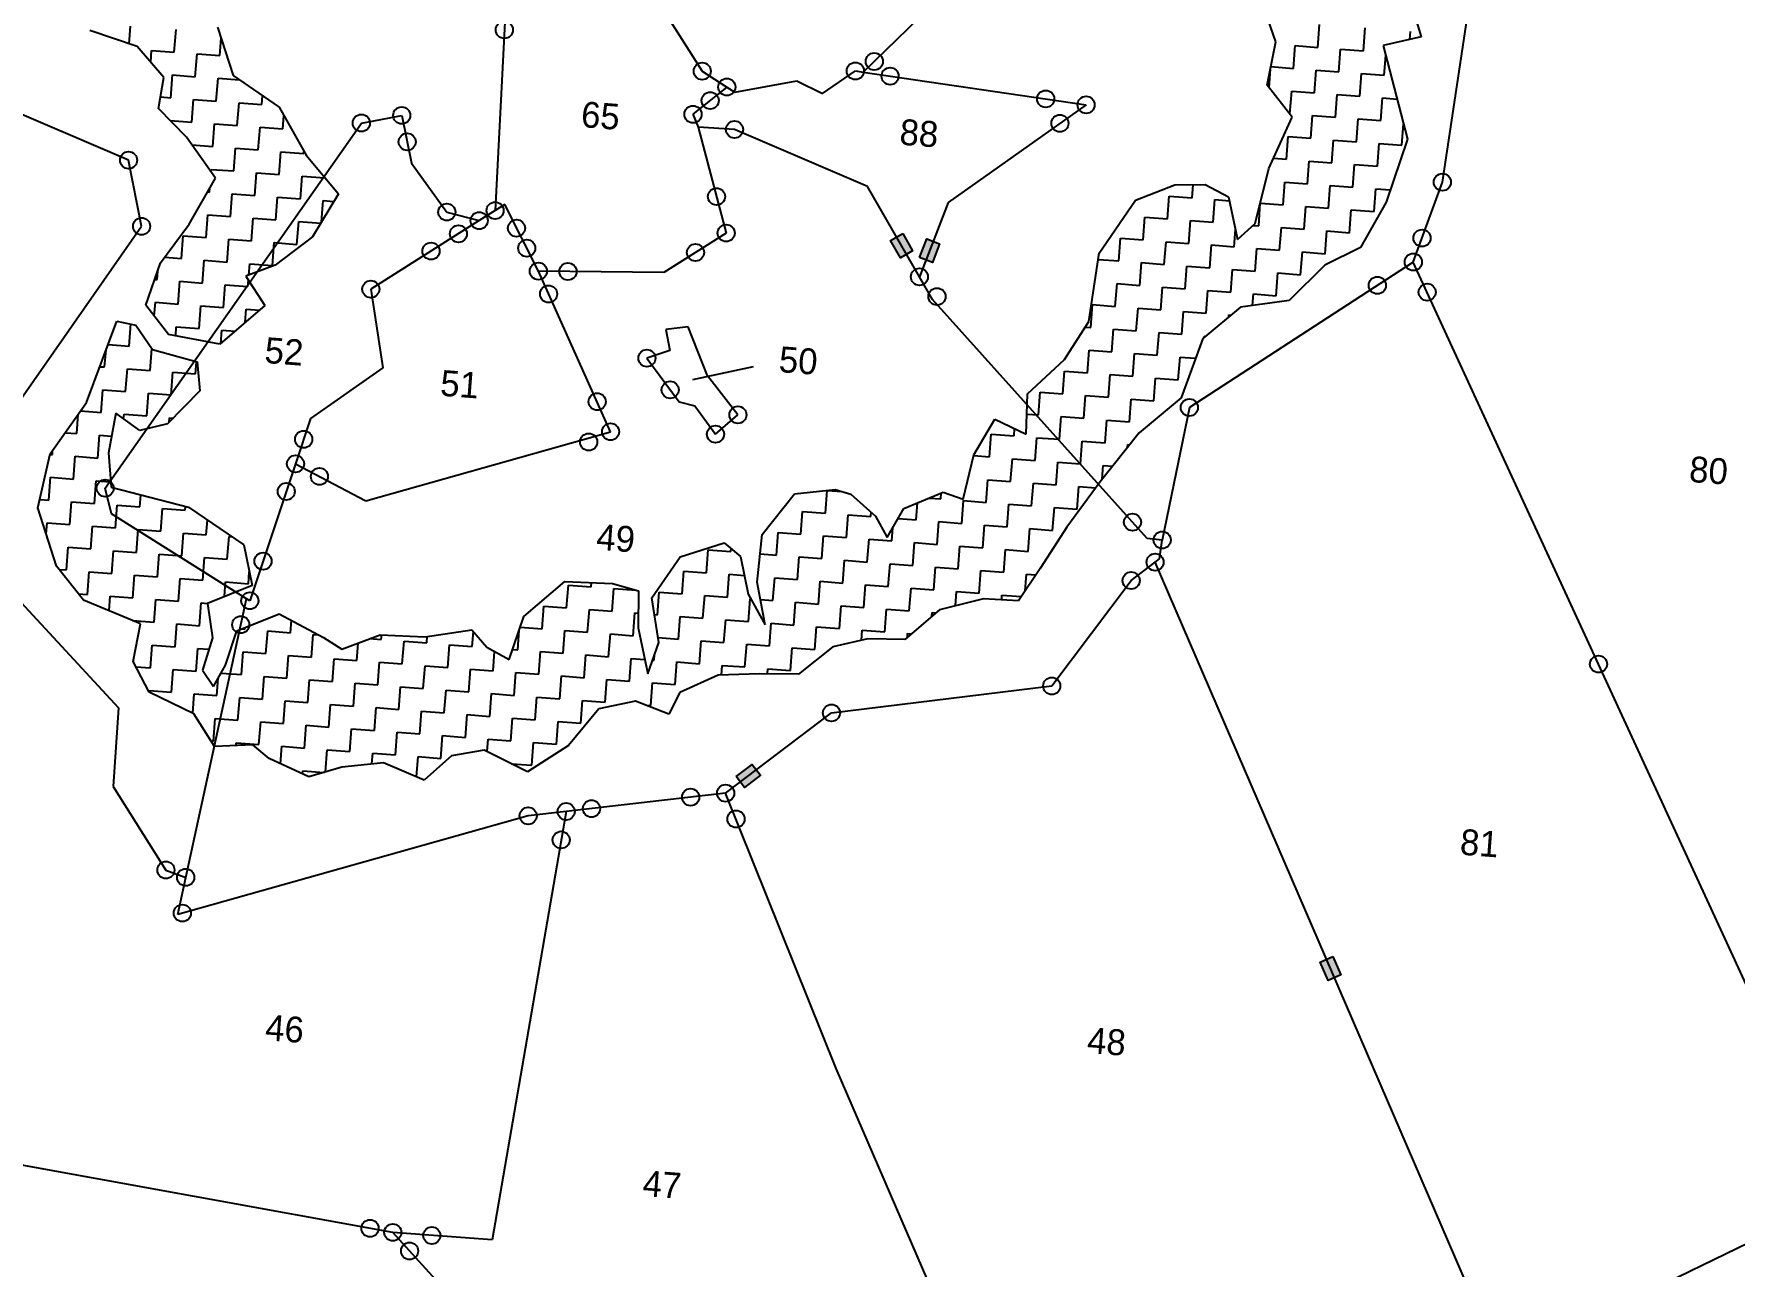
# Model space of a CAD drawing. Header units: metres. Extents: x 305256 to 309406, y 1922831 to 1926292.
# Drawn here: x 306292 to 307521, y 1924024 to 1924915 of the extents above; entities that cross this region are included whole.
import ezdxf

# ---------------------------------------------------------------- set-up
doc = ezdxf.new("R2010")
doc.units = ezdxf.units.M
for name, color, linetype in [('POLY_HATCH', 12, 'Continuous'), ('POLY_PARCEL', 6, 'Continuous'), ('TEXT_PARCEL', 7, 'Continuous')]:
    doc.layers.add(name, color=color, linetype=linetype)
doc.styles.add('TEXT_MAP', font='')
doc.styles.get('TEXT_MAP').set_extended_font_data('Kruti Dev 050')
doc.dimstyles.get("Standard").update_dxf_attribs({"dimtxt": 0.18, "dimasz": 0.18, "dimexe": 0.18, "dimexo": 0.0625, "dimgap": 0.09, "dimtad": 0, "dimtih": 1, "dimtoh": 1, "dimdec": 4, "dimzin": 0, "dimdsep": 46, "dimtxsty": 'Standard', "dimcen": 0.09, "dimadec": 0, "dimazin": 0, "dimtfac": 1, "dimtdec": 4, "dimtofl": 0, "dimtmove": 0, "dimatfit": 3, "dimfxl": 1, "dimtolj": 1, "dimtzin": 0, "dimarcsym": 0})

msp = doc.modelspace()

# ---------------------------------------------------------------- hatches: boundary and pattern name
for points in [[(306918.5, 1924753.7), (306927.2, 1924758.6), (306920, 1924771.2), (306911.3, 1924766.2)], [(306946.7, 1924763.7), (306937.4, 1924767.3), (306932.1, 1924753.8), (306941.5, 1924750.2)], [(306817.2, 1924379.5), (306811.2, 1924387.4), (306799.7, 1924378.7), (306805.7, 1924370.7)], [(307227.6, 1924231.2), (307236.7, 1924235.2), (307231, 1924248.5), (307221.8, 1924244.5)]]:
    msp.add_hatch(color=256).paths.add_polyline_path(points)

# ---------------------------------------------------------------- linework, layer by layer
for points in [[(306920, 1924771.2), (306927.2, 1924758.6), (306918.5, 1924753.7), (306911.3, 1924766.2)], [(306932.1, 1924753.8), (306937.4, 1924767.3), (306946.7, 1924763.7), (306941.5, 1924750.2)], [(306799.7, 1924378.7), (306811.2, 1924387.4), (306817.2, 1924379.5), (306805.7, 1924370.7)], [(307231, 1924248.5), (307236.7, 1924235.2), (307227.6, 1924231.2), (307221.8, 1924244.5)]]:
    msp.add_lwpolyline(points, close=True)
for centre in [(306632, 1924918.4), (306899.5, 1924895.6), (306775.1, 1924888.6), (306885.8, 1924888.7), (306910.9, 1924885), (306780.8, 1924867.3), (306792.9, 1924877.1), (307023.4, 1924868.5), (306557.8, 1924856.6), (306768.4, 1924857.4), (307052.6, 1924864.2), (306528.6, 1924851.1), (306798.4, 1924846.4), (307033.7, 1924850.9), (306561.7, 1924837.5), (306360.3, 1924824.2), (307310.2, 1924808.3), (306785.4, 1924797.9), (306590.4, 1924786.7), (306613.8, 1924780.5), (306625.3, 1924787.8), (306369.7, 1924776.4), (306598.8, 1924771), (306640.8, 1924775.1), (306792.4, 1924771.5), (307295.5, 1924767.9), (306579, 1924758.5), (306648.2, 1924760.6), (306770.2, 1924757.5), (306656.6, 1924744), (306678, 1924743.7), (307289.2, 1924750.6), (306535.5, 1924731), (306932.1, 1924739.9), (307263.2, 1924733.7), (306664, 1924727.5), (306944.8, 1924725.6), (307299.2, 1924728.8), (306735.1, 1924681.1), (306751.9, 1924658.2), (306699.1, 1924649.6), (307127.3, 1924645.4), (306800.9, 1924640.1), (306486.9, 1924622.4), (306693, 1924620.5), (306708.8, 1924627.9), (306784.7, 1924626.1), (306481, 1924604.7), (306498.3, 1924595.6), (306343.4, 1924587.1), (306474.3, 1924584.7), (307086.2, 1924562.5), (307107.6, 1924549.6), (306457.5, 1924534.3), (307102.5, 1924533.6), (307085.2, 1924520.3), (306448, 1924505.7), (306441.4, 1924488.4), (307423.1, 1924459.9), (307027.8, 1924444.1), (306868.5, 1924424.6), (306766.7, 1924363.7), (306792, 1924366.6), (306649.2, 1924350.2), (306676.7, 1924353.3), (306695, 1924355.4), (306799.5, 1924347.9), (306673.1, 1924332.8), (306387.3, 1924311), (306401.6, 1924305.7), (306399.2, 1924279.9), (306534.9, 1924052), (306551.4, 1924049), (306579.6, 1924046.8), (306563.5, 1924035.6)]:
    msp.add_circle(centre, 6.19)
at = {"layer": 'POLY_HATCH'}
for p, q in [((307189.9, 1924909.8), (307178.4, 1924942.5)), ((307285.4, 1924945.1), (307294.8, 1924913.3)), ((306366.4, 1924906.5), (306332.4, 1924918)), ((306424.5, 1924920.5), (306436, 1924885.4)), ((307183.6, 1924878.4), (307189.9, 1924909.8)), ((307294.8, 1924913.3), (307267.5, 1924907.1)), ((306385.7, 1924884), (306366.4, 1924906.5)), ((307267.5, 1924907.1), (307284.9, 1924839.5)), ((306436, 1924885.4), (306469.1, 1924862.5)), ((306382, 1924861.6), (306385.7, 1924884)), ((307201.5, 1924855.2), (307183.6, 1924878.4)), ((306402.1, 1924840.8), (306382, 1924861.6)), ((306469.1, 1924862.5), (306488.6, 1924827.9)), ((307184.7, 1924818.1), (307201.5, 1924855.2)), ((306423.2, 1924811.3), (306402.1, 1924840.8)), ((307284.9, 1924839.5), (307269.6, 1924793.8)), ((306488.6, 1924827.9), (306512.2, 1924800)), ((306404.2, 1924777.9), (306423.2, 1924811.3)), ((307174.9, 1924778.4), (307184.7, 1924818.1)), ((306512.2, 1924800), (306493.4, 1924768.9)), ((307088.4, 1924795.3), (307116.8, 1924806.4)), ((307116.8, 1924806.4), (307138.7, 1924806.6)), ((307138.7, 1924806.6), (307155.6, 1924797.8)), ((307062.1, 1924756.9), (307088.4, 1924795.3)), ((307155.6, 1924797.8), (307162.2, 1924766.8)), ((307269.6, 1924793.8), (307251, 1924761.2)), ((306383.4, 1924749.9), (306404.2, 1924777.9)), ((307162.2, 1924766.8), (307174.9, 1924778.4)), ((306493.4, 1924768.9), (306466.2, 1924748.2)), ((307251, 1924761.2), (307225.3, 1924748.4)), ((306372.7, 1924719.3), (306383.4, 1924749.9)), ((307054.5, 1924707.7), (307062.1, 1924756.9)), ((306466.2, 1924748.2), (306445.1, 1924740.3)), ((306445.1, 1924740.3), (306458.8, 1924719.1)), ((307225.3, 1924748.4), (307199.4, 1924722.8)), ((306389.2, 1924698.2), (306372.7, 1924719.3)), ((306458.8, 1924719.1), (306426.4, 1924691.1)), ((307164.2, 1924718), (307137.1, 1924695.3)), ((307199.4, 1924722.8), (307164.2, 1924718)), ((306329.8, 1924649), (306351.8, 1924707.9)), ((306351.8, 1924707.9), (306365.6, 1924705)), ((306365.6, 1924705), (306377.5, 1924687.3)), ((307037, 1924680), (307054.5, 1924707.7)), ((306426.4, 1924691.1), (306389.2, 1924698.2)), ((307137.1, 1924695.3), (307121.3, 1924652.5)), ((306377.5, 1924687.3), (306409.8, 1924678.4)), ((306409.8, 1924678.4), (306411.8, 1924657.5)), ((307010.3, 1924655.2), (307037, 1924680)), ((306411.8, 1924657.5), (306388.5, 1924633.5)), ((307009.2, 1924626.2), (307010.3, 1924655.2)), ((307121.3, 1924652.5), (307091, 1924627.2)), ((306303.7, 1924612), (306329.8, 1924649)), ((306351.1, 1924641.3), (306345.7, 1924612.7)), ((306368.4, 1924628.9), (306351.1, 1924641.3)), ((306388.5, 1924633.5), (306368.4, 1924628.9)), ((306971.5, 1924611.2), (306986.7, 1924636.9)), ((306986.7, 1924636.9), (307009.2, 1924626.2)), ((307091, 1924627.2), (307062.9, 1924591.7)), ((306294.7, 1924572.9), (306303.7, 1924612)), ((306345.7, 1924612.7), (306347.8, 1924587.9)), ((306963.7, 1924579.2), (306971.5, 1924611.2)), ((307062.9, 1924591.7), (307038.6, 1924558.9)), ((306347.8, 1924587.9), (306403.7, 1924573.3)), ((306818.4, 1924553.7), (306841.8, 1924583.1)), ((306841.8, 1924583.1), (306871.1, 1924586.2)), ((306871.1, 1924586.2), (306882.6, 1924582.8)), ((306882.6, 1924582.8), (306900.4, 1924566.8)), ((306920.9, 1924572.4), (306949.4, 1924584.2)), ((306949.4, 1924584.2), (306963.7, 1924579.2)), ((306308.3, 1924530.7), (306294.7, 1924572.9)), ((306403.7, 1924573.3), (306443.6, 1924546.2)), ((306900.4, 1924566.8), (306908.9, 1924551.5)), ((306908.9, 1924551.5), (306920.9, 1924572.4)), ((306814.7, 1924519.2), (306818.4, 1924553.7)), ((307038.6, 1924558.9), (307019.5, 1924529.1)), ((306443.6, 1924546.2), (306449.6, 1924516.8)), ((306759.1, 1924537.4), (306791, 1924547.5)), ((306791, 1924547.5), (306802.8, 1924537.7)), ((306327.6, 1924506), (306308.3, 1924530.7)), ((306738.6, 1924507.8), (306759.1, 1924537.4)), ((306802.8, 1924537.7), (306808.3, 1924510.4)), ((307019.5, 1924529.1), (307003.7, 1924505.6)), ((306449.6, 1924516.8), (306417.4, 1924503.8)), ((306646.1, 1924494.4), (306675.7, 1924519.7)), ((306675.7, 1924519.7), (306710.3, 1924518.2)), ((306710.3, 1924518.2), (306728.9, 1924512.8)), ((306820.6, 1924488.3), (306814.7, 1924519.2)), ((306369, 1924488.9), (306327.6, 1924506)), ((306417.4, 1924503.8), (306420.9, 1924478.9)), ((306728.9, 1924512.8), (306728.7, 1924486)), ((306743.7, 1924475.5), (306738.6, 1924507.8)), ((306808.3, 1924510.4), (306820.6, 1924488.3)), ((306978.4, 1924507.2), (306946.6, 1924499.2)), ((307003.7, 1924505.6), (306978.4, 1924507.2)), ((306438.5, 1924484), (306469.2, 1924496.3)), ((306469.2, 1924496.3), (306501.2, 1924479.2)), ((306635.5, 1924463.3), (306646.1, 1924494.4)), ((306946.6, 1924499.2), (306921.6, 1924477.8)), ((306363.7, 1924461.7), (306369, 1924488.9)), ((306420.9, 1924478.9), (306413.7, 1924455.4)), ((306430.5, 1924459.2), (306438.5, 1924484)), ((306501.2, 1924479.2), (306514.6, 1924470.7)), ((306514.6, 1924470.7), (306542.2, 1924481.1)), ((306542.2, 1924481.1), (306574.8, 1924479.7)), ((306574.8, 1924479.7), (306608.5, 1924484.7)), ((306608.5, 1924484.7), (306619.3, 1924472.1)), ((306728.7, 1924486), (306735.8, 1924452.9)), ((306619.3, 1924472.1), (306635.5, 1924463.3)), ((306735.8, 1924452.9), (306743.7, 1924475.5)), ((306869.6, 1924472.5), (306844.8, 1924452.5)), ((306894.8, 1924478.1), (306869.6, 1924472.5)), ((306921.6, 1924477.8), (306894.8, 1924478.1)), ((306375.3, 1924439.7), (306363.7, 1924461.7)), ((306413.7, 1924455.4), (306421.8, 1924443.7)), ((306421.8, 1924443.7), (306430.5, 1924459.2)), ((306786.7, 1924451.9), (306758.8, 1924439.3)), ((306816.5, 1924452.8), (306786.7, 1924451.9)), ((306844.8, 1924452.5), (306816.5, 1924452.8)), ((306407.4, 1924424), (306375.3, 1924439.7)), ((306726.8, 1924433.1), (306700.2, 1924427.6)), ((306750.9, 1924423.8), (306726.8, 1924433.1)), ((306758.8, 1924439.3), (306750.9, 1924423.8)), ((306422.5, 1924400.3), (306407.4, 1924424)), ((306700.2, 1924427.6), (306678.5, 1924401)), ((306450.2, 1924401.5), (306422.5, 1924400.3)), ((306462, 1924391.6), (306450.2, 1924401.5)), ((306593.7, 1924393.5), (306574.1, 1924376)), ((306617.3, 1924397.7), (306593.7, 1924393.5)), ((306648.7, 1924382.1), (306617.3, 1924397.7)), ((306678.5, 1924401), (306648.7, 1924382.1)), ((306490.7, 1924378.3), (306462, 1924391.6)), ((306514.6, 1924385.5), (306490.7, 1924378.3)), ((306544.6, 1924388.6), (306514.6, 1924385.5)), ((306574.1, 1924376), (306544.6, 1924388.6))]:
    msp.add_line(p, q, dxfattribs=at)
at = {"layer": 'POLY_HATCH', "linetype": 'Continuous'}
for p, q in [((306360.7, 1924908.4), (306361.7, 1924921.2)), ((307220.2, 1924905.8), (307221.4, 1924922.3)), ((306393.3, 1924902.3), (306394.6, 1924918.7)), ((306426.2, 1924899.8), (306427.2, 1924912.4)), ((307253.1, 1924903.3), (307254.3, 1924919.8)), ((307286.7, 1924911.4), (307287.2, 1924917.3)), ((306376.3, 1924895.1), (306376.9, 1924903.5)), ((306376.9, 1924903.5), (306393.3, 1924902.3)), ((306408.5, 1924884.6), (306409.8, 1924901)), ((306409.8, 1924901), (306426.2, 1924899.8)), ((307202.5, 1924890.6), (307203.7, 1924907.1)), ((307203.7, 1924907.1), (307220.2, 1924905.8)), ((307235.4, 1924888.1), (307236.6, 1924904.6)), ((307236.6, 1924904.6), (307253.1, 1924903.3)), ((307268.2, 1924885.6), (307269.3, 1924899.9)), ((306390.9, 1924869.4), (306392.1, 1924885.9)), ((306392.1, 1924885.9), (306408.5, 1924884.6)), ((307184.9, 1924876.6), (307185.9, 1924890.2)), ((307186.3, 1924891.9), (307202.5, 1924890.6)), ((307217.7, 1924872.9), (307218.9, 1924889.4)), ((307218.9, 1924889.4), (307235.4, 1924888.1)), ((307250.6, 1924870.5), (307251.8, 1924886.9)), ((307251.8, 1924886.9), (307268.2, 1924885.6)), ((306423.7, 1924866.9), (306425, 1924883.4)), ((306425, 1924883.4), (306440.6, 1924882.2)), ((307200, 1924857.7), (307201.3, 1924874.2)), ((307201.3, 1924874.2), (307217.7, 1924872.9)), ((306383.4, 1924870), (306390.9, 1924869.4)), ((306406, 1924851.7), (306407.3, 1924868.2)), ((306407.3, 1924868.2), (306423.7, 1924866.9)), ((306438.9, 1924849.2), (306440.2, 1924865.7)), ((306440.2, 1924865.7), (306456.6, 1924864.4)), ((306456.6, 1924864.4), (306457.1, 1924870.8)), ((307232.9, 1924855.3), (307234.1, 1924871.7)), ((307234.1, 1924871.7), (307250.6, 1924870.5)), ((307265.8, 1924852.8), (307267, 1924869.2)), ((307267, 1924869.2), (307277.5, 1924868.4)), ((306390.4, 1924852.9), (306406, 1924851.7)), ((306421.2, 1924834.1), (306422.5, 1924850.5)), ((306422.5, 1924850.5), (306438.9, 1924849.2)), ((306454.1, 1924831.6), (306455.4, 1924848)), ((306455.4, 1924848), (306471.8, 1924846.8)), ((306471.8, 1924846.8), (306472.5, 1924856.4)), ((307199.5, 1924857.8), (307200, 1924857.7)), ((307215.2, 1924840.1), (307216.4, 1924856.5)), ((307216.4, 1924856.5), (307232.9, 1924855.3)), ((307248.1, 1924837.6), (307249.3, 1924854)), ((307249.3, 1924854), (307265.8, 1924852.8)), ((307281, 1924835.1), (307282.1, 1924850.5)), ((306406.1, 1924835.2), (306421.2, 1924834.1)), ((307197.5, 1924824.9), (307198.8, 1924841.3)), ((307198.8, 1924841.3), (307215.2, 1924840.1)), ((307230.4, 1924822.4), (307231.6, 1924838.8)), ((307231.6, 1924838.8), (307248.1, 1924837.6)), ((307263.3, 1924819.9), (307264.5, 1924836.3)), ((307264.5, 1924836.3), (307281, 1924835.1)), ((306436.4, 1924816.4), (306437.7, 1924832.8)), ((306437.7, 1924832.8), (306454.1, 1924831.6)), ((306469.3, 1924813.9), (306470.5, 1924830.3)), ((306470.5, 1924830.3), (306487, 1924829.1)), ((306487, 1924829.1), (306487.1, 1924830.6)), ((307188.1, 1924825.6), (307197.5, 1924824.9)), ((307212.7, 1924807.2), (307214, 1924823.6)), ((307214, 1924823.6), (307230.4, 1924822.4)), ((306419.9, 1924815.9), (306420, 1924817.6)), ((306420, 1924817.6), (306436.4, 1924816.4)), ((306451.6, 1924798.7), (306452.9, 1924815.1)), ((306452.9, 1924815.1), (306469.3, 1924813.9)), ((306484.5, 1924796.2), (306485.7, 1924812.6)), ((306485.7, 1924812.6), (306502.2, 1924811.4)), ((306502.2, 1924811.4), (306502.2, 1924811.8)), ((307245.6, 1924804.7), (307246.8, 1924821.1)), ((307246.8, 1924821.1), (307263.3, 1924819.9)), ((306417.5, 1924801.3), (306418.7, 1924801.2)), ((306418.7, 1924801.2), (306419, 1924803.9)), ((306433.9, 1924783.5), (306435.2, 1924799.9)), ((306435.2, 1924799.9), (306451.6, 1924798.7)), ((307111.6, 1924781.8), (307112.8, 1924798.2)), ((307112.8, 1924798.2), (307129.3, 1924797)), ((307129.3, 1924797), (307130, 1924806.5)), ((307195, 1924792), (307196.3, 1924808.4)), ((307196.3, 1924808.4), (307212.7, 1924807.2)), ((307227.9, 1924789.5), (307229.2, 1924805.9)), ((307229.2, 1924805.9), (307245.6, 1924804.7)), ((307260.8, 1924787), (307262, 1924803.5)), ((307262, 1924803.5), (307272.6, 1924802.7)), ((306466.8, 1924781), (306468.1, 1924797.4)), ((306468.1, 1924797.4), (306484.5, 1924796.2)), ((306499.8, 1924779.5), (306500.9, 1924795)), ((306500.9, 1924795), (306508.8, 1924794.4)), ((307144.5, 1924779.3), (307145.7, 1924795.7)), ((307145.7, 1924795.7), (307156.2, 1924794.9)), ((307177.4, 1924776.8), (307178.6, 1924793.2)), ((307178.6, 1924793.2), (307195, 1924792)), ((307210.2, 1924774.3), (307211.5, 1924790.8)), ((307211.5, 1924790.8), (307227.9, 1924789.5)), ((307243.1, 1924771.8), (307244.3, 1924788.3)), ((307244.3, 1924788.3), (307260.8, 1924787)), ((306416.3, 1924768.3), (306417.5, 1924784.7)), ((306417.5, 1924784.7), (306433.9, 1924783.5)), ((306449.1, 1924765.8), (306450.4, 1924782.2)), ((306450.4, 1924782.2), (306466.8, 1924781)), ((306482, 1924763.3), (306483.3, 1924779.8)), ((306483.3, 1924779.8), (306499.2, 1924778.6)), ((307093.9, 1924766.6), (307095.2, 1924783)), ((307095.2, 1924783), (307111.6, 1924781.8)), ((307126.8, 1924764.1), (307128, 1924780.5)), ((307128, 1924780.5), (307144.5, 1924779.3)), ((307159.7, 1924761.6), (307160.6, 1924774.2)), ((307173.5, 1924777.1), (307177.4, 1924776.8)), ((307192.5, 1924759.1), (307193.8, 1924775.6)), ((307193.8, 1924775.6), (307210.2, 1924774.3)), ((306398.6, 1924753.1), (306399.8, 1924769.5)), ((306399.8, 1924769.5), (306416.3, 1924768.3)), ((306431.5, 1924750.6), (306432.7, 1924767.1)), ((306432.7, 1924767.1), (306449.1, 1924765.8)), ((306464.3, 1924748.1), (306465.6, 1924764.6)), ((306465.6, 1924764.6), (306482, 1924763.3)), ((307076.2, 1924751.4), (307077.5, 1924767.8)), ((307077.5, 1924767.8), (307093.9, 1924766.6)), ((307109.1, 1924748.9), (307110.4, 1924765.3)), ((307110.4, 1924765.3), (307126.8, 1924764.1)), ((307142, 1924746.4), (307143.2, 1924762.9)), ((307143.2, 1924762.9), (307159.7, 1924761.6)), ((307225.4, 1924756.6), (307226.7, 1924773.1)), ((307226.7, 1924773.1), (307243.1, 1924771.8)), ((306386.4, 1924754), (306398.6, 1924753.1)), ((306413.8, 1924735.4), (306415, 1924751.9)), ((306415, 1924751.9), (306431.5, 1924750.6)), ((306447.3, 1924741.1), (306447.9, 1924749.4)), ((306447.9, 1924749.4), (306464.3, 1924748.1)), ((307061.5, 1924752.5), (307076.2, 1924751.4)), ((307091.4, 1924733.7), (307092.7, 1924750.2)), ((307092.7, 1924750.2), (307109.1, 1924748.9)), ((307174.9, 1924743.9), (307176.1, 1924760.4)), ((307176.1, 1924760.4), (307192.5, 1924759.1)), ((307207.7, 1924741.4), (307209, 1924757.9)), ((307209, 1924757.9), (307225.4, 1924756.6)), ((306379.2, 1924738), (306380.9, 1924737.9)), ((306380.9, 1924737.9), (306381.4, 1924744.2)), ((306396.1, 1924720.2), (306397.3, 1924736.7)), ((306397.3, 1924736.7), (306413.8, 1924735.4)), ((306446.6, 1924732.9), (306447, 1924737.4)), ((307124.3, 1924731.2), (307125.5, 1924747.7)), ((307125.5, 1924747.7), (307142, 1924746.4)), ((307157.2, 1924728.7), (307158.4, 1924745.2)), ((307158.4, 1924745.2), (307174.9, 1924743.9)), ((307190.1, 1924726.2), (307191.3, 1924742.7)), ((307191.3, 1924742.7), (307207.7, 1924741.4)), ((306429, 1924717.7), (306430.2, 1924734.2)), ((306430.2, 1924734.2), (306446.6, 1924732.9)), ((307073.7, 1924718.5), (307075, 1924735)), ((307075, 1924735), (307091.4, 1924733.7)), ((307106.6, 1924716), (307107.9, 1924732.5)), ((307107.9, 1924732.5), (307124.3, 1924731.2)), ((307139.5, 1924713.5), (307140.7, 1924730)), ((307140.7, 1924730), (307157.2, 1924728.7)), ((307173, 1924719.2), (307173.6, 1924727.5)), ((307173.6, 1924727.5), (307190.1, 1924726.2)), ((306378.9, 1924711.4), (306379.7, 1924721.5)), ((306379.7, 1924721.5), (306396.1, 1924720.2)), ((306411.3, 1924702.6), (306412.5, 1924719)), ((306412.5, 1924719), (306429, 1924717.7)), ((306444.7, 1924706.9), (306445.4, 1924716.5)), ((306445.4, 1924716.5), (306454.9, 1924715.8)), ((307056.1, 1924703.3), (307057.3, 1924719.8)), ((307057.3, 1924719.8), (307073.7, 1924718.5)), ((307088.9, 1924700.8), (307090.2, 1924717.3)), ((307090.2, 1924717.3), (307106.6, 1924716)), ((307121.8, 1924698.4), (307123.1, 1924714.8)), ((307123.1, 1924714.8), (307139.5, 1924713.5)), ((307155.8, 1924711), (307155.9, 1924712.3)), ((307155.9, 1924712.3), (307157.3, 1924712.2)), ((306360.7, 1924689.8), (306361.9, 1924705.8)), ((306394.4, 1924697.3), (306394.8, 1924703.8)), ((306394.8, 1924703.8), (306411.3, 1924702.6)), ((306427, 1924691.6), (306427.7, 1924701.3)), ((306427.7, 1924701.3), (306437.4, 1924700.6)), ((307051.9, 1924703.6), (307056.1, 1924703.3)), ((307071.3, 1924685.6), (307072.5, 1924702.1)), ((307072.5, 1924702.1), (307088.9, 1924700.8)), ((306345.5, 1924691), (306360.7, 1924689.8)), ((306375.9, 1924672.2), (306377.1, 1924687.9)), ((307104.1, 1924683.2), (307105.4, 1924699.6)), ((307105.4, 1924699.6), (307121.8, 1924698.4)), ((307138.2, 1924696.3), (307138.3, 1924697.1)), ((307138.3, 1924697.1), (307139.1, 1924697)), ((306343, 1924674.7), (306344, 1924686.8)), ((306408.8, 1924669.7), (306409.5, 1924678.5)), ((307053.6, 1924670.5), (307054.8, 1924686.9)), ((307054.8, 1924686.9), (307071.3, 1924685.6)), ((307086.5, 1924668), (307087.7, 1924684.4)), ((307087.7, 1924684.4), (307104.1, 1924683.2)), ((307119.3, 1924665.5), (307120.6, 1924681.9)), ((307120.6, 1924681.9), (307131.8, 1924681.1)), ((306339.5, 1924674.9), (306343, 1924674.7)), ((306358.2, 1924657), (306359.5, 1924673.4)), ((306359.5, 1924673.4), (306375.9, 1924672.2)), ((306391.1, 1924654.5), (306392.4, 1924670.9)), ((306392.4, 1924670.9), (306408.8, 1924669.7)), ((307035.9, 1924655.3), (307037.1, 1924671.7)), ((307037.1, 1924671.7), (307053.6, 1924670.5)), ((307068.8, 1924652.8), (307070, 1924669.2)), ((307070, 1924669.2), (307086.5, 1924668)), ((307101.6, 1924650.3), (307102.9, 1924666.7)), ((307102.9, 1924666.7), (307119.3, 1924665.5)), ((306340.6, 1924641.8), (306341.8, 1924658.2)), ((306341.8, 1924658.2), (306358.2, 1924657)), ((306373.4, 1924639.3), (306374.7, 1924655.7)), ((306374.7, 1924655.7), (306391.1, 1924654.5)), ((306407.5, 1924653.2), (306407.7, 1924653.2)), ((306407.5, 1924653.1), (306407.5, 1924653.2)), ((307018.2, 1924640.1), (307019.5, 1924656.5)), ((307019.5, 1924656.5), (307035.9, 1924655.3)), ((307051.1, 1924637.6), (307052.3, 1924654)), ((307052.3, 1924654), (307068.8, 1924652.8)), ((307084, 1924635.1), (307085.2, 1924651.5)), ((307085.2, 1924651.5), (307101.6, 1924650.3)), ((306322.9, 1924626.6), (306323.9, 1924640.7)), ((306325.5, 1924642.9), (306340.6, 1924641.8)), ((306356.7, 1924637.3), (306357, 1924640.5)), ((306357, 1924640.5), (306373.4, 1924639.3)), ((307009.8, 1924640.7), (307018.2, 1924640.1)), ((307033.4, 1924622.4), (307034.7, 1924638.8)), ((307034.7, 1924638.8), (307051.1, 1924637.6)), ((306314.5, 1924627.2), (306322.9, 1924626.6)), ((306389.6, 1924634.6), (306389.9, 1924638)), ((306389.9, 1924638), (306392.7, 1924637.8)), ((306982.9, 1924609.7), (306984.1, 1924626.1)), ((306984.1, 1924626.1), (307000.5, 1924624.9)), ((307000.5, 1924624.9), (307000.9, 1924630.2)), ((307066.3, 1924619.9), (307067.5, 1924636.3)), ((307067.5, 1924636.3), (307084, 1924635.1)), ((306305.2, 1924611.4), (306305.4, 1924614.4)), ((306338.1, 1924608.9), (306339.3, 1924625.3)), ((306339.3, 1924625.3), (306348, 1924624.7)), ((307015.7, 1924607.2), (307017, 1924623.6)), ((307017, 1924623.6), (307033.4, 1924622.4)), ((307048.6, 1924604.7), (307049.8, 1924621.1)), ((307049.8, 1924621.1), (307066.3, 1924619.9)), ((307082.6, 1924616.5), (307082.7, 1924618.7)), ((307082.7, 1924618.7), (307084.2, 1924618.5)), ((306303.6, 1924611.5), (306305.2, 1924611.4)), ((306320.4, 1924593.7), (306321.6, 1924610.2)), ((306321.6, 1924610.2), (306338.1, 1924608.9)), ((306971.4, 1924610.6), (306982.9, 1924609.7)), ((306998, 1924592), (306999.3, 1924608.4)), ((306999.3, 1924608.4), (307015.7, 1924607.2)), ((307030.9, 1924589.5), (307032.2, 1924606)), ((307032.2, 1924606), (307048.6, 1924604.7)), ((307064.3, 1924593.5), (307065, 1924603.5)), ((307065, 1924603.5), (307071.8, 1924603)), ((306302.7, 1924578.5), (306303.9, 1924595)), ((306303.9, 1924595), (306320.4, 1924593.7)), ((306335.6, 1924576), (306336.8, 1924592.5)), ((306336.8, 1924592.5), (306347.5, 1924591.7)), ((306980.4, 1924576.8), (306981.6, 1924593.2)), ((306981.6, 1924593.2), (306998, 1924592)), ((307013.2, 1924574.3), (307014.5, 1924590.8)), ((307014.5, 1924590.8), (307030.9, 1924589.5)), ((306296.1, 1924579), (306302.7, 1924578.5)), ((306317.9, 1924560.8), (306319.1, 1924577.3)), ((306319.1, 1924577.3), (306335.6, 1924576)), ((306368.5, 1924573.5), (306369.1, 1924582.3)), ((306864.1, 1924569.1), (306865.3, 1924585.5)), ((306865.3, 1924585.5), (306876.3, 1924584.7)), ((306939.1, 1924579.9), (306947.5, 1924579.3)), ((306947.5, 1924579.3), (306947.8, 1924583.6)), ((306962.7, 1924561.6), (306963.9, 1924578.1)), ((306963.9, 1924578.1), (306980.4, 1924576.8)), ((307046.1, 1924571.8), (307047.4, 1924588.3)), ((307047.4, 1924588.3), (307059.7, 1924587.3)), ((306350.8, 1924558.4), (306352, 1924574.8)), ((306352, 1924574.8), (306368.5, 1924573.5)), ((306383.6, 1924555.9), (306384.9, 1924572.3)), ((306384.9, 1924572.3), (306401.3, 1924571.1)), ((306401.3, 1924571.1), (306401.5, 1924573.8)), ((306846.4, 1924553.9), (306847.6, 1924570.3)), ((306847.6, 1924570.3), (306864.1, 1924569.1)), ((306879.3, 1924551.4), (306880.5, 1924567.8)), ((306880.5, 1924567.8), (306896.9, 1924566.6)), ((306896.9, 1924566.6), (306897.2, 1924569.7)), ((306916.7, 1924565.1), (306929.8, 1924564.1)), ((306929.8, 1924564.1), (306930.7, 1924576.5)), ((306995.6, 1924559.1), (306996.8, 1924575.6)), ((306996.8, 1924575.6), (307013.2, 1924574.3)), ((307028.4, 1924556.6), (307029.7, 1924573.1)), ((307029.7, 1924573.1), (307046.1, 1924571.8)), ((306300.8, 1924553.8), (306301.5, 1924562.1)), ((306301.5, 1924562.1), (306317.9, 1924560.8)), ((306333.1, 1924543.2), (306334.3, 1924559.6)), ((306334.3, 1924559.6), (306350.8, 1924558.4)), ((306366, 1924540.7), (306367.2, 1924557.1)), ((306367.2, 1924557.1), (306383.6, 1924555.9)), ((306398.8, 1924538.2), (306400.1, 1924554.6)), ((306400.1, 1924554.6), (306416.5, 1924553.4)), ((306416.5, 1924553.4), (306417.3, 1924564)), ((306828.7, 1924538.7), (306829.9, 1924555.1)), ((306829.9, 1924555.1), (306846.4, 1924553.9)), ((306861.6, 1924536.2), (306862.8, 1924552.6)), ((306862.8, 1924552.6), (306879.3, 1924551.4)), ((306912.1, 1924548.9), (306912.8, 1924558.3)), ((306945, 1924546.4), (306946.2, 1924562.9)), ((306946.2, 1924562.9), (306962.7, 1924561.6)), ((306977.9, 1924543.9), (306979.1, 1924560.4)), ((306979.1, 1924560.4), (306995.6, 1924559.1)), ((307010.7, 1924541.4), (307012, 1924557.9)), ((307012, 1924557.9), (307028.4, 1924556.6)), ((306315.4, 1924528), (306316.7, 1924544.4)), ((306316.7, 1924544.4), (306333.1, 1924543.2)), ((306348.3, 1924525.5), (306349.5, 1924541.9)), ((306349.5, 1924541.9), (306366, 1924540.7)), ((306431.7, 1924535.7), (306433, 1924552.1)), ((306433, 1924552.1), (306435.1, 1924552)), ((306778.1, 1924526), (306779.4, 1924542.4)), ((306779.4, 1924542.4), (306795.8, 1924541.2)), ((306795.8, 1924541.2), (306796, 1924543.4)), ((306894.4, 1924533.7), (306895.7, 1924550.2)), ((306895.7, 1924550.2), (306912.1, 1924548.9)), ((306927.3, 1924531.2), (306928.6, 1924547.7)), ((306928.6, 1924547.7), (306945, 1924546.4)), ((306960.2, 1924528.7), (306961.4, 1924545.2)), ((306961.4, 1924545.2), (306977.9, 1924543.9)), ((306993.1, 1924526.3), (306994.3, 1924542.7)), ((306994.3, 1924542.7), (307010.7, 1924541.4)), ((306310.1, 1924528.4), (306315.4, 1924528)), ((306381.2, 1924523), (306382.4, 1924539.4)), ((306382.4, 1924539.4), (306398.8, 1924538.2)), ((306414, 1924520.5), (306415.3, 1924536.9)), ((306415.3, 1924536.9), (306431.7, 1924535.7)), ((306816.9, 1924539.6), (306828.7, 1924538.7)), ((306843.9, 1924521), (306845.1, 1924537.5)), ((306845.1, 1924537.5), (306861.6, 1924536.2)), ((306876.8, 1924518.5), (306878, 1924535)), ((306878, 1924535), (306894.4, 1924533.7)), ((306909.6, 1924516), (306910.9, 1924532.5)), ((306910.9, 1924532.5), (306927.3, 1924531.2)), ((306942.5, 1924513.6), (306943.8, 1924530)), ((306943.8, 1924530), (306960.2, 1924528.7)), ((306330.6, 1924510.3), (306331.8, 1924526.7)), ((306331.8, 1924526.7), (306348.3, 1924525.5)), ((306363.5, 1924507.8), (306364.7, 1924524.2)), ((306364.7, 1924524.2), (306381.2, 1924523)), ((306396.3, 1924505.3), (306397.6, 1924521.7)), ((306397.6, 1924521.7), (306414, 1924520.5)), ((306429.7, 1924508.8), (306430.5, 1924519.3)), ((306430.5, 1924519.3), (306446.9, 1924518)), ((306446.9, 1924518), (306447.6, 1924526.7)), ((306677, 1924500.6), (306678.3, 1924517)), ((306678.3, 1924517), (306694.7, 1924515.8)), ((306694.7, 1924515.8), (306694.9, 1924518.9)), ((306760.5, 1924510.8), (306761.7, 1924527.2)), ((306761.7, 1924527.2), (306778.1, 1924526)), ((306793.3, 1924508.3), (306794.6, 1924524.8)), ((306794.6, 1924524.8), (306805.6, 1924523.9)), ((306826.2, 1924505.8), (306827.5, 1924522.3)), ((306827.5, 1924522.3), (306843.9, 1924521)), ((306859.1, 1924503.3), (306860.3, 1924519.8)), ((306860.3, 1924519.8), (306876.8, 1924518.5)), ((306892, 1924500.8), (306893.2, 1924517.3)), ((306893.2, 1924517.3), (306909.6, 1924516)), ((306975.4, 1924511.1), (306976.6, 1924527.5)), ((306976.6, 1924527.5), (306993.1, 1924526.3)), ((307008.6, 1924512.9), (307009.5, 1924525)), ((307009.5, 1924525), (307016.3, 1924524.5)), ((306323.8, 1924510.8), (306330.6, 1924510.3)), ((306346.2, 1924498.3), (306347, 1924509)), ((306347, 1924509), (306363.5, 1924507.8)), ((306378.7, 1924490.1), (306379.9, 1924506.6)), ((306379.9, 1924506.6), (306396.3, 1924505.3)), ((306411.5, 1924487.6), (306412.8, 1924504.1)), ((306412.8, 1924504.1), (306417.4, 1924503.7)), ((306709.9, 1924498.1), (306711.1, 1924514.5)), ((306711.1, 1924514.5), (306727.2, 1924513.3)), ((306742.8, 1924495.6), (306744, 1924512)), ((306744, 1924512), (306760.5, 1924510.8)), ((306775.6, 1924493.1), (306776.9, 1924509.6)), ((306776.9, 1924509.6), (306793.3, 1924508.3)), ((306808.5, 1924490.6), (306809.8, 1924507.1)), ((306809.8, 1924507.1), (306810.2, 1924507)), ((306817.1, 1924506.5), (306826.2, 1924505.8)), ((306841.4, 1924488.1), (306842.6, 1924504.6)), ((306842.6, 1924504.6), (306859.1, 1924503.3)), ((306924.8, 1924498.4), (306926.1, 1924514.8)), ((306926.1, 1924514.8), (306942.5, 1924513.6)), ((306958.2, 1924502.1), (306958.9, 1924512.3)), ((306958.9, 1924512.3), (306975.4, 1924511.1)), ((306991.6, 1924506.4), (306991.8, 1924509.8)), ((306991.8, 1924509.8), (307005.8, 1924508.8)), ((306363.1, 1924491.3), (306378.7, 1924490.1)), ((306477.3, 1924482.6), (306478, 1924491.6)), ((306659.3, 1924485.4), (306660.6, 1924501.8)), ((306660.6, 1924501.8), (306677, 1924500.6)), ((306692.2, 1924482.9), (306693.5, 1924499.3)), ((306693.5, 1924499.3), (306709.9, 1924498.1)), ((306725.1, 1924480.4), (306726.3, 1924496.9)), ((306726.3, 1924496.9), (306728.8, 1924496.7)), ((306740.5, 1924495.8), (306742.8, 1924495.6)), ((306758, 1924477.9), (306759.2, 1924494.4)), ((306759.2, 1924494.4), (306775.6, 1924493.1)), ((306790.8, 1924475.4), (306792.1, 1924491.9)), ((306792.1, 1924491.9), (306808.5, 1924490.6)), ((306874.3, 1924485.7), (306875.5, 1924502.1)), ((306875.5, 1924502.1), (306892, 1924500.8)), ((306907.1, 1924483.2), (306908.4, 1924499.6)), ((306908.4, 1924499.6), (306924.8, 1924498.4)), ((306941.1, 1924494.5), (306941.3, 1924497.1)), ((306941.3, 1924497.1), (306943.9, 1924496.9)), ((306393.9, 1924472.4), (306395.1, 1924488.9)), ((306395.1, 1924488.9), (306411.5, 1924487.6)), ((306441.9, 1924485.3), (306444.4, 1924485.1)), ((306444.4, 1924485.1), (306444.5, 1924486.4)), ((306459.6, 1924467.5), (306460.9, 1924483.9)), ((306460.9, 1924483.9), (306477.3, 1924482.6)), ((306492.5, 1924465), (306493.7, 1924481.4)), ((306493.7, 1924481.4), (306497.7, 1924481.1)), ((306543, 1924477.7), (306543.3, 1924481.1)), ((306575.9, 1924475.2), (306576.3, 1924480)), ((306608.8, 1924472.7), (306609.6, 1924483.4)), ((306641.7, 1924470.2), (306642.7, 1924484.4)), ((306643.5, 1924486.6), (306659.3, 1924485.4)), ((306674.5, 1924467.7), (306675.8, 1924484.2)), ((306675.8, 1924484.2), (306692.2, 1924482.9)), ((306707.4, 1924465.2), (306708.7, 1924481.7)), ((306708.7, 1924481.7), (306725.1, 1924480.4)), ((306743.1, 1924479.1), (306758, 1924477.9)), ((306823.7, 1924473), (306825, 1924489.4)), ((306825, 1924489.4), (306841.4, 1924488.1)), ((306856.6, 1924470.5), (306857.8, 1924486.9)), ((306857.8, 1924486.9), (306874.3, 1924485.7)), ((306890.2, 1924477), (306890.7, 1924484.4)), ((306890.7, 1924484.4), (306907.1, 1924483.2)), ((306923.4, 1924479.3), (306923.6, 1924481.9)), ((306923.6, 1924481.9), (306926.2, 1924481.7)), ((306376.2, 1924457.2), (306377.4, 1924473.7)), ((306377.4, 1924473.7), (306393.9, 1924472.4)), ((306409.1, 1924454.7), (306410.3, 1924471.2)), ((306410.3, 1924471.2), (306418.4, 1924470.6)), ((306441.9, 1924452.3), (306443.2, 1924468.7)), ((306443.2, 1924468.7), (306459.6, 1924467.5)), ((306474.8, 1924449.8), (306476, 1924466.2)), ((306476, 1924466.2), (306492.5, 1924465)), ((306525.4, 1924462.5), (306526.3, 1924475.1)), ((306534.7, 1924478.3), (306543, 1924477.7)), ((306558.2, 1924460), (306559.5, 1924476.4)), ((306559.5, 1924476.4), (306575.9, 1924475.2)), ((306591.1, 1924457.5), (306592.4, 1924473.9)), ((306592.4, 1924473.9), (306608.8, 1924472.7)), ((306624, 1924455), (306625, 1924469)), ((306638, 1924470.5), (306641.7, 1924470.2)), ((306656.9, 1924452.5), (306658.1, 1924469)), ((306658.1, 1924469), (306674.5, 1924467.7)), ((306689.7, 1924450), (306691, 1924466.5)), ((306691, 1924466.5), (306707.4, 1924465.2)), ((306740.3, 1924462.7), (306740.6, 1924466.6)), ((306773.2, 1924460.2), (306774.4, 1924476.7)), ((306774.4, 1924476.7), (306790.8, 1924475.4)), ((306806, 1924457.8), (306807.3, 1924474.2)), ((306807.3, 1924474.2), (306823.7, 1924473)), ((306838.9, 1924455.3), (306840.2, 1924471.7)), ((306840.2, 1924471.7), (306856.6, 1924470.5)), ((306365.6, 1924458), (306376.2, 1924457.2)), ((306391.4, 1924439.6), (306392.6, 1924456)), ((306392.6, 1924456), (306409.1, 1924454.7)), ((306507.7, 1924447.3), (306508.9, 1924463.7)), ((306508.9, 1924463.7), (306525.4, 1924462.5)), ((306540.6, 1924444.8), (306541.8, 1924461.2)), ((306541.8, 1924461.2), (306558.2, 1924460)), ((306573.4, 1924442.3), (306574.7, 1924458.7)), ((306574.7, 1924458.7), (306591.1, 1924457.5)), ((306606.3, 1924439.8), (306607.5, 1924456.3)), ((306607.5, 1924456.3), (306624, 1924455)), ((306722.6, 1924447.5), (306723.8, 1924464)), ((306723.8, 1924464), (306733.6, 1924463.2)), ((306739.3, 1924462.8), (306740.3, 1924462.7)), ((306755.5, 1924445.1), (306756.7, 1924461.5)), ((306756.7, 1924461.5), (306773.2, 1924460.2)), ((306789.1, 1924452), (306789.6, 1924459)), ((306789.6, 1924459), (306806, 1924457.8)), ((306822.2, 1924452.8), (306822.5, 1924456.5)), ((306822.5, 1924456.5), (306838.9, 1924455.3)), ((306424.2, 1924437.1), (306425.2, 1924449.7)), ((306427.3, 1924453.4), (306441.9, 1924452.3)), ((306457.1, 1924434.6), (306458.4, 1924451)), ((306458.4, 1924451), (306474.8, 1924449.8)), ((306490, 1924432.1), (306491.2, 1924448.5)), ((306491.2, 1924448.5), (306507.7, 1924447.3)), ((306522.9, 1924429.6), (306524.1, 1924446)), ((306524.1, 1924446), (306540.6, 1924444.8)), ((306555.7, 1924427.1), (306557, 1924443.5)), ((306557, 1924443.5), (306573.4, 1924442.3)), ((306639.2, 1924437.3), (306640.4, 1924453.8)), ((306640.4, 1924453.8), (306656.9, 1924452.5)), ((306672, 1924434.8), (306673.3, 1924451.3)), ((306673.3, 1924451.3), (306689.7, 1924450)), ((306704.9, 1924432.3), (306706.2, 1924448.8)), ((306706.2, 1924448.8), (306722.6, 1924447.5)), ((306737.8, 1924429.9), (306739, 1924446.3)), ((306739, 1924446.3), (306755.5, 1924445.1)), ((306374.9, 1924440.8), (306391.4, 1924439.6)), ((306374.9, 1924440.4), (306374.9, 1924440.8)), ((306406.8, 1924424.4), (306407.8, 1924438.3)), ((306407.8, 1924438.3), (306424.2, 1924437.1)), ((306439.4, 1924419.4), (306440.7, 1924435.8)), ((306440.7, 1924435.8), (306457.1, 1924434.6)), ((306472.3, 1924416.9), (306473.6, 1924433.3)), ((306473.6, 1924433.3), (306490, 1924432.1)), ((306505.2, 1924414.4), (306506.4, 1924430.8)), ((306506.4, 1924430.8), (306522.9, 1924429.6)), ((306588.6, 1924424.6), (306589.9, 1924441.1)), ((306589.9, 1924441.1), (306606.3, 1924439.8)), ((306621.5, 1924422.1), (306622.7, 1924438.6)), ((306622.7, 1924438.6), (306639.2, 1924437.3)), ((306654.4, 1924419.6), (306655.6, 1924436.1)), ((306655.6, 1924436.1), (306672, 1924434.8)), ((306687.2, 1924417.2), (306688.5, 1924433.6)), ((306688.5, 1924433.6), (306704.9, 1924432.3)), ((306734.7, 1924430.1), (306737.8, 1924429.9)), ((306421.8, 1924404.2), (306423, 1924420.6)), ((306423, 1924420.6), (306439.4, 1924419.4)), ((306454.6, 1924401.7), (306455.9, 1924418.1)), ((306455.9, 1924418.1), (306472.3, 1924416.9)), ((306538.1, 1924411.9), (306539.3, 1924428.4)), ((306539.3, 1924428.4), (306555.7, 1924427.1)), ((306570.9, 1924409.4), (306572.2, 1924425.9)), ((306572.2, 1924425.9), (306588.6, 1924424.6)), ((306603.8, 1924406.9), (306605.1, 1924423.4)), ((306605.1, 1924423.4), (306621.5, 1924422.1)), ((306636.7, 1924404.5), (306637.9, 1924420.9)), ((306637.9, 1924420.9), (306654.4, 1924419.6)), ((306669.6, 1924402), (306670.8, 1924418.4)), ((306670.8, 1924418.4), (306687.2, 1924417.2)), ((306487.5, 1924399.2), (306488.8, 1924415.7)), ((306488.8, 1924415.7), (306505.2, 1924414.4)), ((306520.4, 1924396.7), (306521.6, 1924413.2)), ((306521.6, 1924413.2), (306538.1, 1924411.9)), ((306553.3, 1924394.2), (306554.5, 1924410.7)), ((306554.5, 1924410.7), (306570.9, 1924409.4)), ((306586.1, 1924391.7), (306587.4, 1924408.2)), ((306587.4, 1924408.2), (306603.8, 1924406.9)), ((306619.6, 1924396.6), (306620.2, 1924405.7)), ((306620.2, 1924405.7), (306636.7, 1924404.5)), ((306419.9, 1924404.3), (306421.8, 1924404.2)), ((306438, 1924401), (306438.2, 1924402.9)), ((306438.2, 1924402.9), (306454.6, 1924401.7)), ((306470.1, 1924387.8), (306471.1, 1924400.5)), ((306471.1, 1924400.5), (306487.5, 1924399.2)), ((306502.7, 1924381.9), (306503.9, 1924398)), ((306503.9, 1924398), (306520.4, 1924396.7)), ((306536.2, 1924387.7), (306536.8, 1924395.5)), ((306536.8, 1924395.5), (306553.3, 1924394.2)), ((306568.6, 1924378.3), (306569.7, 1924393)), ((306569.7, 1924393), (306586.1, 1924391.7)), ((306651.9, 1924386.8), (306653.1, 1924403.2)), ((306653.1, 1924403.2), (306669.6, 1924402)), ((306486.1, 1924380.5), (306486.3, 1924382.8)), ((306486.3, 1924382.8), (306501.7, 1924381.6)), ((306637.2, 1924387.9), (306651.9, 1924386.8))]:
    msp.add_line(p, q, dxfattribs=at)
at = {"layer": 'POLY_PARCEL'}
for p, q in [((307310.2, 1924808.3), (307352.9, 1925090.3)), ((306992.6, 1924986.2), (306891.5, 1924887.9)), ((306633.5, 1924947.8), (306625.3, 1924787.8)), ((306739, 1924945.5), (306775.1, 1924888.6)), ((306360.3, 1924824.2), (306190.4, 1924896.7)), ((306775.1, 1924888.6), (306792.9, 1924877.1)), ((306862.1, 1924872.5), (306885.8, 1924888.7)), ((306885.8, 1924888.7), (306891.5, 1924887.9)), ((306891.5, 1924887.9), (307052.6, 1924864.2)), ((306792.9, 1924877.1), (306768.4, 1924857.4)), ((306792.9, 1924877.1), (306798.6, 1924873.4)), ((306798.6, 1924873.4), (306843.4, 1924881.5)), ((306843.4, 1924881.5), (306862.1, 1924872.5)), ((307052.6, 1924864.2), (306952.9, 1924793.6)), ((306343.4, 1924587.1), (306528.6, 1924851.1)), ((306528.6, 1924851.1), (306557.8, 1924856.6)), ((306557.8, 1924856.6), (306564.9, 1924822.1)), ((306768.4, 1924857.4), (306772.1, 1924848.2)), ((306798.4, 1924846.4), (306772.1, 1924848.2)), ((306772.1, 1924848.2), (306792.4, 1924771.5)), ((306894.6, 1924805.3), (306798.4, 1924846.4)), ((306369.7, 1924776.4), (306360.3, 1924824.2)), ((306564.9, 1924822.1), (306590.4, 1924786.7)), ((306932.1, 1924739.9), (306894.6, 1924805.3)), ((307289.2, 1924750.6), (307310.2, 1924808.3)), ((306590.4, 1924786.7), (306613.8, 1924780.5)), ((306625.3, 1924787.8), (306613.8, 1924780.5)), ((306632.3, 1924792.1), (306625.3, 1924787.8)), ((306656.6, 1924744), (306632.3, 1924792.1)), ((306952.9, 1924793.6), (306932.1, 1924739.9)), ((306235.1, 1924584), (306369.7, 1924776.4)), ((306613.8, 1924780.5), (306535.5, 1924731)), ((306792.4, 1924771.5), (306747.4, 1924743)), ((307289.2, 1924750.6), (307127.3, 1924645.4)), ((307600.4, 1924075), (307289.2, 1924750.6)), ((306708.8, 1924627.9), (306656.6, 1924744)), ((306747.4, 1924743), (306656.6, 1924744)), ((306941.6, 1924723.4), (306932.1, 1924739.9)), ((306535.5, 1924731), (306544.2, 1924674.1)), ((307096.9, 1924550.6), (306941.6, 1924723.4)), ((306765, 1924703.8), (306748.7, 1924701.7)), ((306748.7, 1924701.7), (306751.7, 1924686.6)), ((306778.8, 1924668.4), (306765, 1924703.8)), ((306751.7, 1924686.6), (306735.1, 1924681.1)), ((306735.1, 1924681.1), (306758.3, 1924649.6)), ((306544.2, 1924674.1), (306491.9, 1924637.5)), ((306800.9, 1924640.1), (306778.8, 1924668.4)), ((306758.3, 1924649.6), (306769.7, 1924646.7)), ((306769.7, 1924646.7), (306784.7, 1924626.1)), ((306784.7, 1924626.1), (306800.9, 1924640.1)), ((307127.3, 1924645.4), (307107.6, 1924549.6)), ((306491.9, 1924637.5), (306481, 1924604.7)), ((306531.8, 1924578), (306708.8, 1924627.9)), ((306481, 1924604.7), (306448, 1924505.7)), ((306481, 1924604.7), (306531.8, 1924578)), ((306348, 1924568.5), (306343.4, 1924587.1)), ((306226.9, 1924564.7), (306352.9, 1924428.3)), ((306445.6, 1924507.2), (306348, 1924568.5)), ((307107.6, 1924549.6), (307096.9, 1924550.6)), ((307105.7, 1924536), (307107.6, 1924549.6)), ((307085.2, 1924520.3), (307102.5, 1924533.6)), ((307102.5, 1924533.6), (307105.7, 1924536)), ((307352.4, 1923954.7), (307102.5, 1924533.6)), ((307027.8, 1924444.1), (307085.2, 1924520.3)), ((306401.6, 1924305.7), (306445.6, 1924507.2)), ((306448, 1924505.7), (306445.6, 1924507.2)), ((306868.5, 1924424.6), (307027.8, 1924444.1)), ((306352.9, 1924428.3), (306349.1, 1924371.5)), ((306792, 1924366.6), (306868.5, 1924424.6)), ((306349.1, 1924371.5), (306387.3, 1924311)), ((306792, 1924366.6), (306676.7, 1924353.3)), ((306871.8, 1924167.6), (306792, 1924366.6)), ((306649.2, 1924350.2), (306395.8, 1924278.9)), ((306676.7, 1924353.3), (306623.3, 1924043.6)), ((306676.7, 1924353.3), (306649.2, 1924350.2)), ((306387.3, 1924311), (306401.6, 1924305.7)), ((306395.8, 1924278.9), (306401.6, 1924305.7)), ((306960.5, 1923963.1), (306871.8, 1924167.6)), ((306551.4, 1924049), (306235.6, 1924106.3)), ((307352.4, 1923954.7), (307600.4, 1924075)), ((306623.3, 1924043.6), (306551.4, 1924049)), ((306709, 1923875.5), (306551.4, 1924049))]:
    msp.add_line(p, q, dxfattribs=at)

# ---------------------------------------------------------------- texts
at = {"layer": 'TEXT_PARCEL', "style": 'TEXT_MAP'}
for s, p in [('65', (306687, 1924848.2)), ('52', (306458.2, 1924677.7)), ('50', (306830, 1924671.1)), ('51', (306585.2, 1924654)), ('80', (307488.2, 1924591.7)), ('49', (306698, 1924542.7)), ('81', (307322.5, 1924322.2)), ('46', (306458.6, 1924188)), ('48', (307052.9, 1924178.8)), ('47', (306731.5, 1924075.4))]:
    msp.add_text(s, height=18.69, rotation=355.6704, dxfattribs=at).set_placement(p)
at = {"layer": 'TEXT_PARCEL', "ltscale": 10, "style": 'TEXT_MAP'}
msp.add_text('88', height=18.69, rotation=355.6704, dxfattribs=at).set_placement((306917.3, 1924835.5))

# ---------------------------------------------------------------- leaders
msp.add_leader([(306811.9, 1924674.9), (306768.1, 1924665.3)], dimstyle='Standard', override={"dimtxt": 2.5, "dimasz": 2.5, "dimexe": 1.25, "dimexo": 0.625, "dimgap": 0.625, "dimtad": 1, "dimtih": 0, "dimtoh": 0, "dimzin": 8, "dimcen": 2.5, "dimtofl": 1})

doc.saveas('drawing.dxf')
